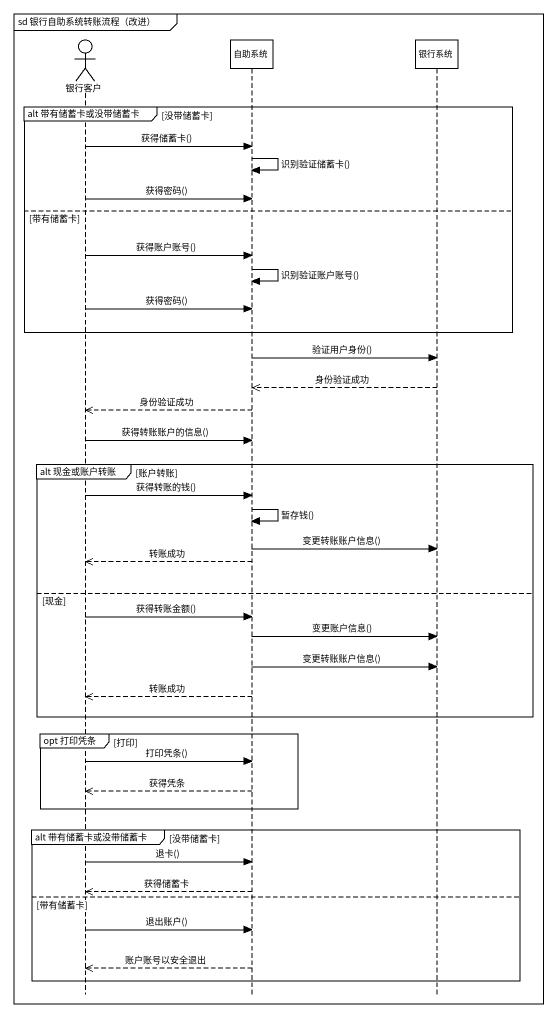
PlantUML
@startuml
mainframe sd 银行自助系统转账流程（改进）
hide footbox
actor 银行客户
participant 自助系统
participant 银行系统

group alt 带有储蓄卡或没带储蓄卡 [没带储蓄卡]
  银行客户 -> 自助系统 : 获得储蓄卡()
  自助系统 -> 自助系统 : 识别验证储蓄卡()
  银行客户 -> 自助系统 : 获得密码()
else 带有储蓄卡
  银行客户 -> 自助系统 : 获得账户账号()
  自助系统 -> 自助系统 : 识别验证账户账号()
  银行客户 -> 自助系统 : 获得密码()
end
自助系统 -> 银行系统 : 验证用户身份()
银行系统 -->> 自助系统 : 身份验证成功
自助系统 -->> 银行客户 : 身份验证成功
银行客户 -> 自助系统 : 获得转账账户的信息()
group alt 现金或账户转账 [账户转账]
  银行客户 -> 自助系统 : 获得转账的钱()
  自助系统 -> 自助系统 : 暂存钱()
  自助系统 -> 银行系统 : 变更转账账户信息()
  自助系统 -->> 银行客户 : 转账成功
else 现金
  银行客户 -> 自助系统 : 获得转账金额()
  自助系统 -> 银行系统 : 变更账户信息()
  自助系统 -> 银行系统 : 变更转账账户信息()
  自助系统 -->> 银行客户 : 转账成功
end
group opt 打印凭条 [打印]
  银行客户 -> 自助系统 : 打印凭条()
  自助系统 -->> 银行客户 : 获得凭条
end
group alt 带有储蓄卡或没带储蓄卡 [没带储蓄卡]
  银行客户 -> 自助系统 : 退卡()
  自助系统 -->> 银行客户 : 获得储蓄卡
else 带有储蓄卡
  银行客户 -> 自助系统 : 退出账户()
  自助系统 -->> 银行客户 : 账户账号以安全退出
end
@enduml
